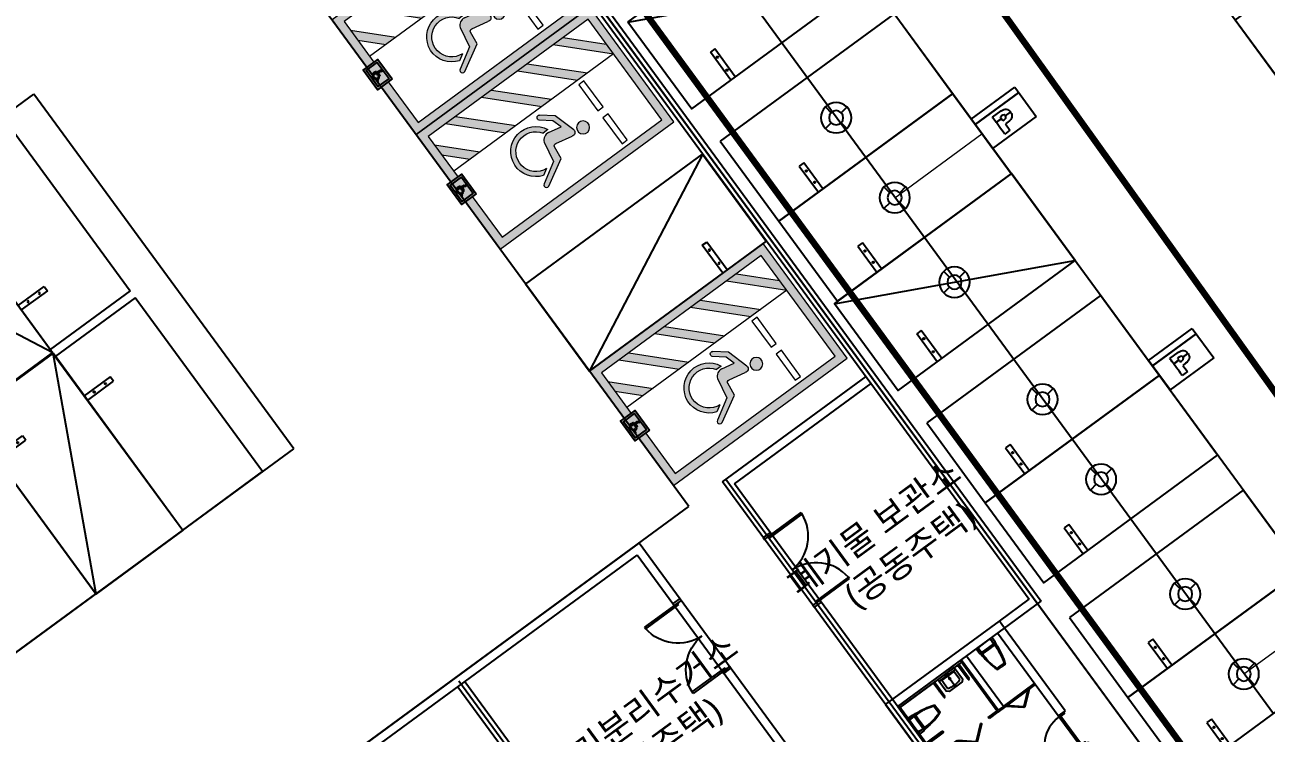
# Model space of a CAD drawing. Header units: millimetres. Extents: x 75184266 to 76346726, y -35077925 to -33679385.
# Drawn here: x 75476135 to 75504945, y -34597154 to -34580721 of the extents above; entities that cross this region are included whole.
import ezdxf
from ezdxf.enums import TextEntityAlignment as Align

# ---------------------------------------------------------------- set-up
doc = ezdxf.new("R2010")
doc.units = ezdxf.units.MM
doc.header["$LTSCALE"] = 50
doc.header["$MEASUREMENT"] = 0
doc.linetypes.add('XR-지하3층$0$HIDDEN2', pattern=[0.1875, 0.125, -0.0625])
doc.layers.get('0').update_dxf_attribs({"linetype": 'CONTINUOUS'})
doc.layers.get('Defpoints').update_dxf_attribs({"color": 51, "linetype": 'CONTINUOUS'})
for name, color, linetype in [('0-유도관제', 6, 'CONTINUOUS'), ('XR-지하3층$0$1712-PL$0$DOOR', 4, 'CONTINUOUS'), ('XR-지하3층$0$1HIDDEN2', 1, 'XR-지하3층$0$HIDDEN2'), ('XR-지하3층$0$5', 5, 'CONTINUOUS'), ('XR-지하3층$0$a-door', 6, 'CONTINUOUS'), ('XR-지하3층$0$hat', 8, 'CONTINUOUS'), ('XR-지하3층$0$W1', 3, 'CONTINUOUS'), ('XR-지하3층$0$XR-1F-PLAN$0$A-EQP1', 1, 'CONTINUOUS'), ('XR-지하3층$0$XR-1F-PLAN$0$A-FIN6', 6, 'CONTINUOUS'), ('XR-지하3층$0$XR-1F-PLAN$0$A-WAL3', 3, 'CONTINUOUS'), ('XR-지하3층$0$일반주차', 8, 'CONTINUOUS'), ('XR-지하3층$0$장애인', 11, 'CONTINUOUS'), ('XR-지하3층$0$확장형주차', 8, 'CONTINUOUS')]:
    doc.layers.add(name, color=color, linetype=linetype)
doc.layers.add('건축', color=8, linetype='CONTINUOUS', plot=False)
for name, color, linetype, lineweight in [('구역제어-S.C.M', 2, 'CONTINUOUS', 100), ('주차유도-LGM', 6, 'CONTINUOUS', 20), ('주차유도-USM', 1, 'CONTINUOUS', 35), ('주차유도-레이스웨이', 1, 'CONTINUOUS', 25)]:
    doc.layers.add(name, color=color, linetype=linetype, lineweight=lineweight)
doc.styles.add('XR-지하3층$0$맑은고딕', font='malgun.ttf')

# ---------------------------------------------------------------- blocks, each defined once
blk = doc.blocks.new('XR-지하3층$0$확장형 주차')
at = {"layer": 'XR-지하3층$0$확장형주차', "color": 7}
for p, q in [((0.0025260448455811, 3834.999964468181), (800.0025492608546, 3835.00025024265)), ((0.0026125609874725, 3964.999964468182), (800.0026358217001, 3965.000250250101)), ((800.0025492608546, 3835.00025024265), (800.0026358217001, 3965.000250250101))]:
    blk.add_line(p, q, dxfattribs=at)
blk.add_lwpolyline([(2499.999999918044, 5099.999999972061), (0, -3.7252903e-08)], dxfattribs=at)
blk.add_lwpolyline([(2500.078474617488, 5090.950575601309), (0.0784746472900224, 5090.950575564056), (0.07847469199350599, -9.049424413591623), (2500.078474691994, -9.049424413591623)], close=True, dxfattribs=at)
for centre in [(237.5025781989098, 3900.000624813139), (612.5025877356528, 3900.000375129283)]:
    blk.add_circle(centre, 17.49999999999998, dxfattribs=at)
blk = doc.blocks.new('XR-지하3층$0$일반형 주차')
at = {"layer": 'XR-지하3층$0$일반주차'}
for p, q in [((750.0025255382062, 3865.002096235752), (0.0025255680084229, 3865.002096235752)), ((750.0025255531073, 3735.002096228302), (750.0025255382062, 3865.002096235752)), ((0.0025255531072617, 3735.002096235752), (750.0025255531073, 3735.002096228302))]:
    blk.add_line(p, q, dxfattribs=at)
blk.add_lwpolyline([(2299.999999940395, 4999.999999992549), (-2.98023224e-08, 4999.999999992549), (-1.49011612e-08, 0), (2299.999999985099, 7.4505806e-09)], close=True, dxfattribs=at)
for centre in [(237.502578869462, 3800.000696554781), (562.5025884062052, 3800.000446856022)]:
    blk.add_circle(centre, 17.49999999999998, dxfattribs=at)
blk = doc.blocks.new('XR-지하3층$0$A$C5E3F3FAC')
at = {"layer": 'XR-지하3층$0$a-door'}
for p, q in [((90.00097839348018, 950.0010386366048), (50.00097839348017, 950.0010386366048)), ((50.00097839348017, 950.0010386366048), (50.00097839348017, 0.0010386366047896)), ((90.00097839348018, 0.0010386366047896), (90.00097839348018, 950.0010386366048)), ((1910.000978341326, 950.0010386366048), (1950.000978341326, 950.0010386366048)), ((1910.000978341326, 0.0010386366047896), (1910.000978341326, 950.0010386366048)), ((1950.000978341326, 950.0010386366048), (1950.000978341326, 0.0010386366047896)), ((50.00097839348017, 0.0010386366047896), (90.00097839348018, 0.0010386366047896)), ((1950.000978341326, 0.0010386366047896), (1910.000978341326, 0.0010386366047896))]:
    blk.add_line(p, q, dxfattribs=at)
at = {"layer": 'XR-지하3층$0$a-door', "color": 6}
for points in [[(0.0009783934801817, 850.0010386366048), (0.0009783934801817, 1050.001038636604), (50.00097839348017, 1050.001038636604), (50.00097839348017, 850.0010386366048)], [(2000.000978341326, 850.0010386366048), (2000.000978341326, 1050.001038636604), (1950.000978341326, 1050.001038636604), (1950.000978341326, 850.0010386366048)]]:
    blk.add_lwpolyline(points, close=True, dxfattribs=at)
at = {"layer": 'XR-지하3층$0$a-door', "color": 7}
for centre, start, end in [((-1.774432813748717, 998.7543273675838), 275.2501636011026, 357.2137911838313), ((2001.776389548555, 998.7543273675838), 182.7862088161687, 264.7498363988973)]:
    blk.add_arc(centre, 1002.961044925299, start, end, dxfattribs=at)
blk = doc.blocks.new('XR-지하3층$0$XR-1F-PLAN$0$좌변기')
at = {"layer": 'XR-지하3층$0$XR-1F-PLAN$0$A-EQP1'}
for points in [[(-667.2524256557226, 63.56331161223351, 0.3360877986061701), (-682.4076904132963, 47.97324294038118), (-682.4089940115807, -255.830662664026, 0.3693323486024567), (-666.2486833184958, -272.7541720662266, 0.0149273449959095), (-534.4083422049878, -281.0380072388798), (-534.4083422049878, 71.12049260549247, 0.0149678927337355)], [(-495.5731726661323, 67.29656207561493, 0.4084310783635554), (-504.4083421975373, 58.31128771230578), (-504.6481005921958, -104.9586539268493), (-504.4083421975373, -268.2285955678672, 0.408431076577041), (-495.5731727257369, -277.2138699311763, 0.0247228948297339), (-268.127798512578, -270.0574911329895, 0.046051375811737), (-89.48502677679062, -228.3584343288094, 0.0305185402999012), (-31.15350143611431, -206.302555732429, 0.2896445831386249), (-28.54379085451365, -202.2619922179729), (-28.45377615839243, -104.9586539249867), (-28.54379085451365, -7.6553156375885, 0.2896445832370718), (-31.15350143611431, -3.614752126857638, 0.0305185402986911), (-89.48502677679062, 18.44112647138536, 0.0460513758119316), (-268.1277985200286, 60.14018327370286, 0.0247228948235403)]]:
    blk.add_lwpolyline(points, format="xyb", close=True, dxfattribs=at)
for points in [[(-544.408342204988, 76.07129013910888), (-544.408342204988, 111.0712901391089, 0.4142135623714136), (-554.4083422124384, 121.0712901391089), (-672.4083422049877, 121.0712901391089, 0.4142135623738032), (-682.408342204988, 111.0712901391089), (-682.4083422124387, -318.9287098608911, 0.4142135623727082), (-672.4083422049877, -328.9287098608911), (-554.4083422124384, -328.9287098608911, 0.4142135623743834), (-544.408342204988, -318.9287098608911), (-544.408342204988, -283.9287098608911)], [(-544.408342204988, 111.0712901391089, -0.030636222189718), (-266.4014731198549, 76.37297095358372, -0.0459767933336179), (-84.44178438186646, 33.97125075012445, -0.0422742710004189), (0, 1.8626451e-09), (0, -103.9287098627537)], [(-534.4083422049878, -281.0380072388798, 0.0298669190200423), (-267.5797388404608, -275.0292547717691, 0.0460726925926961), (-87.9552316814661, -233.1189417224377, 0.0305040665674324), (-29.08280790597201, -210.8536791689694, 0.2913024682449105), (-23.54380937665701, -202.284326447174), (-23.4537740200758, -104.9586539249867), (-23.54380936920643, -7.632981410250068, 0.2913024682979765), (-29.08280789852142, 0.936371311545372, 0.030504066566124), (-87.95523167401552, 23.20163386501372, 0.0460726925928861), (-267.5797388404608, 65.11194691248238, 0.029887604324839), (-534.4083422049878, 71.12049260549247)], [(-544.408342204988, -318.9287098608911, 0.030636222189718), (-266.4014731273055, -284.2303906772286, 0.0459767933336179), (-84.44178438186646, -241.828670475632, 0.0422742710004189), (0, -207.8574197255075), (0, -103.9287098627537)]]:
    blk.add_lwpolyline(points, format="xyb", dxfattribs=at)
blk.add_lwpolyline([(-502.4083422124386, -283.9287090133876), (-502.4083422124386, 76.07129098661244), (-682.4083422124387, 76.07129098661244), (-682.4083422124387, -283.9287090133876)], close=True, dxfattribs=at)
blk = doc.blocks.new('XR-지하3층$0$XR-1F-PLAN$0$A$C56F60109')
at = {"layer": 'Defpoints'}
blk.add_line((380.0001911171712, 375.000055078126), (380.0001911171712, 5.50781260245e-05), dxfattribs=at)
at = {"layer": 'XR-지하3층$0$XR-1F-PLAN$0$A-EQP1'}
for p, q in [((15.0001911171712, 410.0771861604298), (15.0001911171712, 25.00005507812602)), ((45.00019111717119, 410.0771861604298), (45.00019111717119, 25.00005507812602)), ((715.0001911171712, 410.0771861604298), (715.0001911171712, 25.00005507812602)), ((745.0001911171712, 410.0771861604298), (745.0001911171712, 25.00005507812602)), ((0.0001911171711981, 5.000055078126024), (0.0001911171711981, 5.50781260245e-05)), ((10.00019111717119, 25.00005507812602), (50.00019111717119, 25.00005507812602)), ((10.00019111717119, 25.00005507812602), (10.00019111717119, 15.00005507812602)), ((10.00019111717119, 15.00005507812602), (50.00019111717119, 15.00005507812602)), ((50.00019111717119, 25.00005507812602), (50.00019111717119, 15.00005507812602)), ((60.00019111717119, 5.000055078126024), (60.00019111717119, 5.50781260245e-05)), ((617.5001911171712, 50.00005507812602), (142.5001911171712, 50.00005507812602)), ((349.5820472412743, 144.2453754066373), (411.6170017295517, 144.2453754066373)), ((380.0001911171712, 175.3705896406318), (380.0001911171712, 113.3468027316848)), ((700.0001911171713, 5.000055078126024), (700.0001911171713, 5.50781260245e-05)), ((750.0001911171713, 25.00005507812602), (710.0001911171713, 25.00005507812602)), ((710.0001911171713, 25.00005507812602), (710.0001911171713, 15.00005507812602)), ((750.0001911171713, 15.00005507812602), (710.0001911171713, 15.00005507812602)), ((750.0001911171713, 25.00005507812602), (750.0001911171713, 15.00005507812602)), ((760.0001911171713, 5.000055078126024), (760.0001911171713, 5.50781260245e-05))]:
    blk.add_line(p, q, dxfattribs=at)
blk.add_lwpolyline([(567.5001911171712, 375.000055078126), (617.5001911171712, 325.000055078126), (617.5001911171712, 5.50781260245e-05), (142.5001911171712, 5.50781260245e-05), (142.5001911171712, 325.000055078126), (192.5001911171712, 375.000055078126)], close=True, dxfattribs=at)
for points in [[(387.1461694599129, 65.8331054651062), (550.1700773895718, 65.8331054651062), (550.1700773895718, 288.2174544592272, 0.2728149114450856), (543.504948309157, 299.5237591254408, 0.0701453895469749), (498.9137640972622, 316.5835033167969, 0.0326795814074845), (447.2710080281831, 324.9177539466764, 0.0236712464797713), (375.1700773895718, 328.3331054651062, 0.0236712464797609), (303.0691467509605, 324.9177539466764, 0.0326795814074358), (251.4263906818815, 316.5835033167969, 0.0701453895468886), (206.8352064681239, 299.5237591254408, 0.2728149111879063), (200.1700773895718, 288.2174544592272), (200.1700773895718, 65.8331054651062), (373.2470344775356, 65.8331054651062)], [(371.325548181776, 17.10826054558856), (374.0716017973608, 86.74239572574152, -0.9999999999999994), (386.3216017973608, 86.74239572574152), (389.0676491302438, 17.10844900057418, -0.4140453846815535), (380.1966017973608, 7.620146188593934, -0.4140453846815539), (371.3255544626153, 17.10844900057418)]]:
    blk.add_lwpolyline(points, format="xyb", dxfattribs=at)
for centre, radius in [((30.0001911171712, 249.287298656709), 15.01692450927824), ((353.3322534938343, 34.21319938608212), 15.3125), ((380.0001911171712, 144.2453754066373), 15), ((407.0609500990249, 34.21319938608212), 15.3125), ((730.0001911171713, 249.287298656709), 15.01692450927824)]:
    blk.add_circle(centre, radius, dxfattribs=at)
for centre, radius, start, end in [((30.0001911171712, 410.0771861604298), 15, 0, 180), ((730.0001911171713, 410.0771861604298), 15, 0, 180), ((10.00019111717119, 5.000055078126024), 10, 90, 180), ((50.00019111717119, 5.000055078126024), 10, 0, 90), ((710.0001911171713, 5.000055078126024), 10, 90, 180), ((750.0001911171713, 5.000055078126024), 10, 0, 90)]:
    blk.add_arc(centre, radius, start, end, dxfattribs=at)
blk = doc.blocks.new('XR-지하3층$0$XR-1F-PLAN$0$1LAVA01')
at = {"layer": 'XR-지하3층$0$XR-1F-PLAN$0$A-EQP1'}
for p, q in [((-29.28768482279702, -30), (29.28768482279338, -30)), ((-29.28768482279338, -58), (-26.19421443939427, -58)), ((-21.21633033438047, -62.53024491801625), (-14, -139)), ((-14, -139), (14, -139)), ((14, -139), (21.21633033438047, -62.53024491801625)), ((26.19421443939427, -58), (29.28768482278974, -58))]:
    blk.add_line(p, q, dxfattribs=at)
blk.add_lwpolyline([(-17.66006731622473, -100.2151275944415, 0.0644354466084722), (-72.49462096960995, -111.8818823128822, 0.0917189060394556), (-131.5218613006982, -145.7771285725248, 0.103598519127684), (-172.3513004790911, -198.3685546648485, 0.113912266631552), (-186, -257.5, 0.113912266631552), (-172.3513004790911, -316.6314453351513, 0.1035985191276849), (-131.5218613006982, -369.2228714274752, 0.091718906039456), (-72.49462096960995, -403.1181176871177, 0.0847847438336928), (0, -415.5, 0.0847847438336931), (72.49462096960995, -403.1181176871177, 0.0917189060394566), (131.5218613006982, -369.2228714274752, 0.1035985191276841), (172.3513004790912, -316.6314453351513, 0.113912266631552), (186, -257.5, 0.1139122666315526), (172.3513004790912, -198.3685546648485, 0.103598519127684), (131.5218613006982, -145.7771285725248, 0.091718906039456), (72.49462096960995, -111.8818823128822, 0.064435446608473), (17.66006731622473, -100.2151275944415, 0.0847847438336915)], format="xyb", dxfattribs=at)
for centre, radius in [((0, -230), 230), ((0, -257.5), 15)]:
    blk.add_circle(centre, radius, dxfattribs=at)
for centre, radius, start, end in [((-50, -44), 25, 34.05579774256928, 325.9442022574497), ((-26.19421443939427, -63), 5, 5.390947441976477, 90), ((26.19421443939427, -63), 5, 90, 174.6090525580235), ((50, -44), 25, 214.0557977425856, 145.9442022574306)]:
    blk.add_arc(centre, radius, start, end, dxfattribs=at)
blk = doc.blocks.new('XR-지하3층$0$1712-PL$0$FSD1000')
at = {"layer": 'XR-지하3층$0$1712-PL$0$DOOR', "color": 9}
for p, q in [((24.99999120959547, -101.3030651947483, 1.77157797812e-05), (864.9999912095955, -101.3031183918938, 1.77157797812e-05)), ((39.99998835974839, -146.3030661446973, 1.77157797812e-05), (849.9999883597483, -146.3031174419447, 1.77157797812e-05))]:
    blk.add_line(p, q, dxfattribs=at)
at = {"layer": 'XR-지하3층$0$1712-PL$0$DOOR', "elevation": 1.77157797812e-05}
for points in [[(25.00004440674093, 738.6969348052518), (24.99999120959547, -101.3030651947483), (69.99999120959546, -101.3030680445954), (70.00004440674093, 738.6969319554047)], [(-5.000018289894796, -251.3030632948503), (-5.000008790404534, -101.3030632948503), (24.99999120959547, -101.3030651947483), (24.99998835974839, -146.3030651947483), (39.99998835974839, -146.3030661446973), (39.99998171010521, -251.3030661446974)], [(894.9999817101051, -251.3031202917919), (894.9999912095954, -101.3031202917918), (864.9999912095955, -101.3031183918938), (864.9999883597484, -146.3031183918938), (849.9999883597483, -146.3031174419447), (849.9999817101053, -251.3031174419448)]]:
    blk.add_lwpolyline(points, close=True, dxfattribs=at)
at = {"layer": 'XR-지하3층$0$1712-PL$0$DOOR', "color": 9}
blk.add_arc((24.99999120959547, -101.3030651947483, 1.77157797812e-05), 840, 359.9999963714621, 86.92910956115757, dxfattribs=at)
blk = doc.blocks.new('XR-지하3층$0$A$C0D98130B')
at = {"layer": 'XR-지하3층$0$W1', "ltscale": 0.5}
for p, q in [((-2369.732555657625, 1629.633286729455, -0.0170782284844293), (270.752870682627, 3566.789622366429, -0.0170435031590195)), ((329.9147730059922, 3486.167854517699, -0.0170487414634314), (270.761904746294, 3566.796250119806, -0.0170487414634314)), ((389.0573863685131, 3405.531935527921, -0.0170834667888471), (329.9051285162568, 3486.160778969527, -0.0170834667888471)), ((-2090.170353114605, 1586.680115684867, -0.017035993795325), (389.0573863685131, 3405.531935527921, -0.0170435031590248)), ((1635.626942556351, 1368.256168201566, -0.0170834667888471), (227.799699563533, 3287.227419793606, -0.0170834667888471)), ((1796.884629387409, 1486.560683920979, -0.0170834667888471), (389.0573863722384, 3405.531935527921, -0.0170834667888471)), ((-2369.732555657625, 1629.633286729455, -0.0170782284844275), (-133.7737024240196, -1418.141772568226, -0.0170782284844275)), ((-2090.170353125781, 1586.680115669966, -0.0170782284844338), (-90.82053144276144, -1138.579569980502, -0.0170782284844338)), ((1796.09964395687, 1486.108319580555, -0.017080462921319), (1634.960402619094, 1367.642523244023, -0.0170852057676651)), ((2227.149521265179, 561.9677341282367, -0.0170834667888471), (2167.997263424099, 642.59657754004, -0.0170834667888471)), ((2329.195727486164, 760.9817335605621, -0.017080462921319), (2168.056486137212, 642.5159372240305, -0.0170852057676651)), ((2506.711723819375, 519.0145630389452, -0.0170834667888471), (2329.254950214178, 760.9010932743548, -0.0170834667888471)), ((-133.7737024724483, -1418.141772553324, -0.0170083426808001), (2506.711723819375, 519.0145630389452, -0.0170834667888471)), ((-90.82053143531084, -1138.579569995403, -0.0170122877167001), (2227.149521265179, 561.9677341282367, -0.0170804629213189)), ((928.8422657251357, 353.632789850235, -0.0170791643400112), (848.2134223319591, 294.4805320203304, -0.0170791643400112)), ((1203.126969568431, -189.2925284206867, -0.0170791643400112), (848.2134223319591, 294.4805320203304, -0.0170791643400112)), ((1283.755812946707, -130.1402705460787, -0.0170791643400112), (928.8422657251357, 353.632789850235, -0.0170791643400112))]:
    blk.add_line(p, q, dxfattribs=at)
at = {"layer": 'XR-지하3층$0$W1', "ltscale": 100}
blk.add_line((-293.7027673833072, -862.0998467057942, -0.0170444390145917), (-90.85084886476399, -1138.601812317967, -0.0170444390145917), dxfattribs=at)
at = {"layer": 'XR-지하3층$0$XR-1F-PLAN$0$A-EQP1'}
for p, q in [((363.9921270944178, 1588.771913304925, -0.0170782284844389), (1085.510944470763, 2118.104411736131, -0.0170782284844389)), ((1103.256621841341, 2093.915758728981, -0.0170782284844389), (381.7378044873477, 1564.583260267973, -0.0170782284844389)), ((970.0201694406568, 1996.168641746044, -0.0170782284844389), (952.2744920700787, 2020.357294782996, -0.0170782284844389)), ((13.25532685220241, 1331.458614334464, -0.017035993795325), (243.0488619804382, 1500.043525964021, -0.017035993795325)), ((260.7945393510163, 1475.854872912168, -0.017035993795325), (31.00100420787931, 1307.269961297512, -0.017035993795325)), ((413.9189781956374, 1588.192542091012, -0.0170782284844389), (396.1733008362353, 1612.381195142865, -0.0170782284844389)), ((31.00100421905518, 1307.269961342215, -0.017035993795325), (13.25532687082886, 1331.458614364266, -0.017035993795325)), ((-1208.270455569029, 435.3027849197387, -0.017035993795325), (-712.404263895005, 799.0882937163115, -0.017035993795325)), ((-694.6585865318774, 774.8996406942606, -0.017035993795325), (-1190.524778194725, 411.1141318678855, -0.017035993795325)), ((-694.6585865318774, 774.8996406942606, -0.017035993795325), (-712.404263895005, 799.0882937163115, -0.017035993795325))]:
    blk.add_line(p, q, dxfattribs=at)
for points, elevation in [([(940.878025472164, 2003.291523560882), (839.9705346599222, 1590.444483757019), (869.1126786656678, 1583.321602031588), (970.0201694555581, 1996.168641880154)], -0.0170782284844389), ([(415.8731671273708, 1618.128826886415), (839.9705346599222, 1590.444483757019), (838.0163457617163, 1560.508198991418), (413.9189782142639, 1588.192542105913)], -0.0170782284844389), ([(-167.6995392590761, 1189.998622074723), (-268.6070300899446, 777.1515822857617), (-239.464886110276, 770.0287005454303), (-138.557395260781, 1182.875740379095)], -0.0170359937953199), ([(-692.7043976262212, 804.8359254449605), (-268.6070300899446, 777.1515822857617), (-270.5612190067768, 747.2152974754572), (-694.6585865318774, 774.8996406942606)], -0.0170359937953199)]:
    blk.add_lwpolyline(points, close=True, dxfattribs=dict(at, elevation=elevation))
at = {"layer": 'XR-지하3층$0$XR-1F-PLAN$0$A-EQP1', "elevation": -0.0170359937953199}
blk.add_lwpolyline([(-1431.558696240186, 739.6606671661137), (-1064.697867318987, 1008.803112477064, -0.9999999999767172), (-1041.036965813487, 976.551573947072), (-1407.897794723511, 707.4091286361219)], format="xyb", dxfattribs=at)
at = {"layer": 'XR-지하3층$0$XR-1F-PLAN$0$A-EQP1', "linetype": 'Continuous', "elevation": -0.0170401796799297}
blk.add_lwpolyline([(-90.85084870085122, -1138.601812645793), (1203.126970354468, -189.2925278246402), (877.789551690221, 254.166109457612), (-416.1882667392492, -695.1431744545697)], close=True, dxfattribs=at)
at = {"layer": 'XR-지하3층$0$XR-1F-PLAN$0$A-FIN6'}
for p, q in [((-2060.594224181026, 1546.365693941712, -0.0170751011384028), (-609.2749068997799, 2611.106435358525, -0.0170782284844389)), ((-585.0862535834312, 2628.852112367749, -0.0170328664492889), (-2036.405571129173, 1564.111371353268, -0.017035993795325)), ((236.6058863401413, 1458.10919611156, -0.0170782284844389), (-638.8510358482599, 2651.420857071876, -0.0170782284844389)), ((-84.3775564543903, -1096.645240113139, -0.017035993795325), (-2065.981700077653, 1604.42579305172, -0.017035993795325)), ((381.7378044910728, 1564.583260282874, -0.0170782284844389), (236.6058863401413, 1458.10919611156, -0.0170782284844389)), ((-84.3775564543903, -1096.645240113139, -0.0170129991436319), (2209.403843909502, 586.1563871353864, -0.0170804629213189))]:
    blk.add_line(p, q, dxfattribs=at)
at = {"layer": 'XR-지하3층$0$XR-1F-PLAN$0$A-WAL3', "ltscale": 5}
for p, q in [((243.0488619841635, 1500.043526515364, -0.0170782284844389), (-614.6623827740549, 2669.166534438729, -0.0170782284844389)), ((363.9921271130443, 1588.771913319826, -0.0170782284844389), (-493.7191176824271, 2757.89492122829, -0.0170782284844389)), ((363.9921271130443, 1588.771913319826, -0.0170782284844389), (243.0488619841635, 1500.043526515364, -0.0170782284844389))]:
    blk.add_line(p, q, dxfattribs=at)
at = {"rotation": 126.293795718509}
blk.add_blockref('XR-지하3층$0$1712-PL$0$FSD1000', (2083.463512029499, 586.6870125234128, -0.0171029215474463), dxfattribs=at)
at = {"layer": 'XR-지하3층$0$XR-1F-PLAN$0$A-EQP1', "rotation": 306.2657939504788}
blk.add_blockref('XR-지하3층$0$XR-1F-PLAN$0$좌변기', (401.0375440046191, 2567.964912578464, -0.0170420629586116), dxfattribs=at)
at = {"layer": 'XR-지하3층$0$XR-1F-PLAN$0$A-EQP1', "extrusion": (0, 0, -1), "xscale": -1, "zscale": -1, "rotation": 143.734870406842}
blk.add_blockref('XR-지하3층$0$XR-1F-PLAN$0$A$C56F60109', (661.6799970641733, 2572.65399697423, 0.017035993795325), dxfattribs=at)
at = {"layer": 'XR-지하3층$0$XR-1F-PLAN$0$A-EQP1', "xscale": -0.9999999999999996, "rotation": 216.2644652505396}
blk.add_blockref('XR-지하3층$0$XR-1F-PLAN$0$좌변기', (-1106.76728906855, 1450.600525051355, -0.017035993795325), dxfattribs=at)
at = {"layer": 'XR-지하3층$0$XR-1F-PLAN$0$A-EQP1', "linetype": 'Continuous', "extrusion": (-4.95176e-11, -5.53307e-11, -1), "zscale": -0.9999999999999998, "rotation": 143.7348703911819}
for p in [(-839.9053422100847, -393.7098592668765, 0.0110576895417114), (-253.300967097283, -824.064206451177, 0.0110577424007402)]:
    blk.add_blockref('XR-지하3층$0$XR-1F-PLAN$0$1LAVA01', p, dxfattribs=at)
blk = doc.blocks.new('XR-지하3층$0$장애인 주차')
at = {"layer": 'XR-지하3층$0$5', "ltscale": 4}
h = blk.add_hatch(color=7, dxfattribs=at)
h.dxf.hatch_style = 1
h.paths.add_polyline_path([(3841.997264835671, -695.0780087946878), (4402.000121470854, -695.0780087946878), (4402.000121470854, -1115.080151271075), (3841.997264835671, -1115.080151271075)])
h.paths.add_polyline_path([(3891.997519892382, -1065.079896214363), (4351.99986641414, -1065.079896214363), (4351.99986641414, -745.0782638514011), (3891.997519892382, -745.0782638514011)], flags=16)
h.paths.add_polyline_path([(3982.199268697524, -989.8749685254544), (3988.055078290212, -973.1311586538368), (4011.176556505419, -981.2174290407376), (4046.302626567036, -898.3408815806098), (4135.870332298697, -898.3408815806098), (4137.145780135219, -880.6026270158372), (4072.273199870749, -880.602627015849), (4072.273199870749, -862.8643724511003), (4138.421227971735, -862.8643724511003), (4142.235960863689, -809.8110830911862, -3.722470104551928), (4160.964472694517, -796.67601004478), (4152.378934681071, -916.0791361453585), (4058.050227145791, -916.0791361453702), (4021.01875284036, -1003.451299681202)], flags=0)
h = blk.add_hatch(color=256, dxfattribs=at)
h.dxf.hatch_style = 1
h.paths.add_polyline_path([(4351.99986641414, -1065.079896214362), (4351.999866414141, -745.0782638514011), (3891.997519892383, -745.0782638514011), (3891.997519892382, -1065.079896214363)])
at = {"layer": 'XR-지하3층$0$hat'}
h = blk.add_hatch(color=7, dxfattribs=at)
edge = h.paths.add_edge_path()
edge.add_line((4160.964472694536, -796.67601004485), (4152.378934681087, -916.0791361454055))
edge.add_line((4152.37893468108, -916.0791361454167), (4058.050227145789, -916.0791361454283))
edge.add_line((4058.050227145791, -916.0791361454167), (4021.018752840348, -1003.451299681236))
edge.add_line((4021.018752840351, -1003.451299681236), (3982.199268697519, -989.874968525477))
edge.add_line((3982.199268697524, -989.874968525477), (3988.055078290214, -973.1311586538714))
edge.add_line((3988.055078290212, -973.1311586538714), (4011.176556505425, -981.2174290407828))
edge.add_line((4011.176556505419, -981.2174290407955), (4046.302626567057, -898.3408815806679))
edge.add_line((4046.302626567061, -898.340881580656), (4135.870332298704, -898.3408815806441))
edge.add_line((4135.870332298706, -898.340881580656), (4137.145780135244, -880.6026270158836))
edge.add_line((4137.145780135244, -880.6026270158836), (4072.273199870745, -880.6026270158953))
edge.add_line((4072.273199870749, -880.6026270158836), (4072.273199870746, -862.8643724511348))
edge.add_line((4072.273199870749, -862.8643724511348), (4138.421227971742, -862.8643724511229))
edge.add_line((4138.421227971745, -862.8643724511348), (4142.235960863693, -809.8110830912447))
edge.add_arc((4140.258635246823, -787.0722665791609), 22.82462689652929, -24.88272667549188, 274.96983382009233, ccw=False)
edge = h.paths.add_edge_path()
edge.add_line((4047.665030254847, -981.4920170499337), (4057.804424407357, -957.5691022683568))
edge.add_arc((4127.470813777448, -941.6413942127928), 71.46396078982474, 192.8780981385994, 416.1688054886157)
edge.add_line((4167.258228158817, -882.277606019873), (4168.678321340426, -862.5277004258722))
edge.add_arc((4127.470813777439, -941.641394212781), 89.20221535457303, 206.535022543775, 422.4865967028556, ccw=False)
at = {"layer": 'XR-지하3층$0$장애인', "lineweight": 5, "true_color": 0xffffff}
blk.add_hatch(color=7, dxfattribs=at).paths.add_polyline_path([(2471.998693153262, 3994.919848728925), (2471.998693153262, -1005.080151271075), (3841.997264835671, -1005.080151271075), (3841.997264835671, -805.0801512710747), (2671.998693153263, -805.0801512710751), (2671.998693153262, 3794.919848728925), (5571.998693153263, 3794.919848728926), (5571.998693153262, -805.080151271075), (4402.000121470854, -805.080151271075), (4402.000121470854, -1005.080151271075), (5771.998693153262, -1005.080151271075), (5771.998693153262, 3994.919848728925)])
h = blk.add_hatch(color=7, dxfattribs=at)
h.paths.add_polyline_path([(5571.998693153262, 2794.914747595385), (5571.998693153262, 3077.758902888156), (4854.837747312696, 3794.919848728925), (4571.993592018897, 3794.919848728925)])
h.paths.add_polyline_path([(4571.993592018706, 3044.916022878447), (4571.993592018645, 2762.071867584627), (5571.998693153263, 1762.066766450834), (5571.998693153263, 2044.910921743602)])
h.paths.add_polyline_path([(4571.993592018483, 2012.068041734125), (4571.993592018423, 1729.223886441228), (5571.998693153262, 729.2187853062899), (5571.99869315326, 1012.062940599053)])
h.paths.add_polyline_path([(5571.99869315326, -303.629195838255), (5571.99869315326, -20.78504054549086), (4571.993592018262, 979.220060589802), (4571.993592018202, 696.3759052969056)])
h.paths.add_polyline_path([(4571.99359201804, -53.62792055452175), (4571.99359201798, -336.4720758474171), (5040.601667441591, -805.080151271075), (5323.445822734374, -805.0801512710751)])
h = blk.add_hatch(color=7, dxfattribs=at)
h.paths.add_polyline_path([(3763.150870514194, 2216.264290113818, -1), (3462.570463011247, 2216.264290113882, -1)])
h.paths.add_polyline_path([(3992.194974712547, 1503.153291136039, -0.3430925305423056), (3870.429412635672, 1283.463612269276), (3381.11380824785, 1193.932868147644), (3089.64061403725, 708.0093506300605, -0.9316528967307836), (2986.990762166922, 769.5822570894251), (3329.523243890798, 1378.635825979506), (3638.530074299372, 1415.295302762543, 0.4460483878234904), (3688.559342324034, 1485.064711287606), (3600.488111895317, 1888.254374792776, -0.5961441325676429), (3698.969839655798, 2008.645807942122), (4213.677944949887, 1850.800996607583), (4443.199970943389, 1569.414632520067, -0.8833640971827884), (4354.906219544061, 1492.991562665783), (4150.936932001604, 1740.869922228085), (3925.143719778168, 1810.1136093145)])
h.paths.add_polyline_path([(4052.621828863025, 1393.018152349396), (4055.397873318553, 1527.544381644268, -1.526545251934503), (3257.253911445657, 820.1519422765429), (3348.0148907452, 968.8766923101947, 1.638056132797179)])
at = {"layer": 'XR-지하3층$0$1HIDDEN2', "color": 11}
for points in [[(4160.96447269452, -796.6760100447573), (4152.378934681071, -916.0791361453585), (4058.050227145791, -916.0791361453702), (4021.01875284036, -1003.451299681202), (3982.199268697524, -989.8749685254544), (3988.055078290212, -973.1311586538368), (4011.176556505419, -981.2174290407376), (4046.302626567036, -898.3408815806098), (4135.870332298697, -898.3408815806098), (4137.145780135219, -880.6026270158372), (4072.273199870749, -880.602627015849), (4072.273199870749, -862.8643724511003), (4138.421227971735, -862.8643724511003), (4142.235960863685, -809.8110830912219)], [(4167.258228158817, -882.2776060198148), (4168.678321340427, -862.5277004258032)]]:
    blk.add_lwpolyline(points, dxfattribs=at)
for centre, radius, start, end in [((4127.470813777439, -941.6413942127574), 89.20221535457668, 206.5350225406521, 62.48659670311565), ((4140.258635247797, -787.0722665790381), 22.8246268965323, 335.1172733215335, 274.9698338172116), ((4127.470813777439, -941.6413942127574), 71.46396078982, 192.8780981454637, 56.1688054908522)]:
    blk.add_arc(centre, radius, start, end, dxfattribs=at)
at = {"layer": 'XR-지하3층$0$5', "lineweight": 5}
for p, q in [((4571.993592018865, 3794.919848728925), (4571.99359201788, -805.1036164912276)), ((5571.998693153045, 2794.914747595602), (4571.99359201868, 3794.919848729143)), ((5571.998693153109, 3077.758902888307), (4854.837747312696, 3794.919848728925)), ((5571.998693152887, 2044.910921743978), (4571.993592018702, 3044.91602287845)), ((5571.998693152824, 1762.066766451273), (4571.993592018458, 2762.071867584813)), ((5571.998693152665, 1012.062940599649), (4571.993592018487, 2012.068041734122)), ((5571.998693152607, 729.2187853069445), (4571.993592018236, 1729.223886441416)), ((5571.998693152449, -20.78504054467885), (4571.993592018271, 979.2200605897937)), ((5571.998693152392, -303.6291958373836), (4571.99359201802, 696.3759052970881)), ((5323.445822734374, -805.080151271075), (4571.993592017399, -53.62792055387945)), ((5040.601667441591, -805.0801512710751), (4571.993592017149, -336.4720758465851))]:
    blk.add_line(p, q, dxfattribs=at)
at = {"layer": 'XR-지하3층$0$5', "ltscale": 4}
for p, q in [((4165.298914032375, -1004.579583198746), (4165.298914032418, -804.5785629718947)), ((4165.298914032418, -804.5785629718947), (4165.298914032399, -904.5790730853205))]:
    blk.add_line(p, q, dxfattribs=at)
at = {"layer": 'XR-지하3층$0$5', "lineweight": 5}
for points in [[(3841.997264835671, -1005.080151271075), (2471.998693153262, -1005.080151271075), (2471.998693153262, 3994.919848728925), (5771.998693153262, 3994.919848728925), (5771.998693153262, -1005.080151271075), (4402.000121470854, -1005.080151271075)], [(3841.997264835671, -805.080151271075), (2671.998693153262, -805.080151271075), (2671.998693153262, 3794.919848728925), (5571.998693153262, 3794.919848728925), (5571.998693153262, -805.080151271075), (4402.000121470854, -805.080151271075)]]:
    blk.add_lwpolyline(points, dxfattribs=at)
at = {"layer": 'XR-지하3층$0$5', "ltscale": 4}
for points in [[(3841.997264835671, -695.0780087946878), (3841.997264835671, -1115.080151271075), (4402.000121470854, -1115.080151271075), (4402.000121470854, -695.0780087946878)], [(3891.997519892382, -745.0782638514011), (3891.997519892382, -1065.079896214363), (4351.99986641414, -1065.079896214363), (4351.99986641414, -745.0782638514011)]]:
    blk.add_lwpolyline(points, close=True, dxfattribs=at)
at = {"layer": 'XR-지하3층$0$장애인', "color": 8, "lineweight": 5}
for p, q in [((3688.559342332695, 1485.064711247559), (3600.488111895317, 1888.254374792776, 0.0001127901416624)), ((3698.969839655798, 2008.645807942122, 0.0001127901416624), (4213.677944949887, 1850.800996607583, 0.0001127901416624)), ((3925.143719778168, 1810.1136093145, 0.0001127901416628), (4150.936931998761, 1740.869922228213, 0.0001127901416628)), ((4150.936931998761, 1740.869922228213, 0.0001127901416624), (4354.906219542198, 1492.991562667646, 0.0001127901416624)), ((4213.677944949887, 1850.800996607583, 0.0001127901416624), (4443.199970943389, 1569.414632520067, 0.0001127901416624)), ((4055.397873318553, 1527.544381644268), (4052.621828863025, 1393.018152349396)), ((3348.0148907452, 968.8766923101947), (3257.253911445657, 820.1519422765429))]:
    blk.add_line(p, q, dxfattribs=at)
at = {"layer": 'XR-지하3층$0$장애인', "color": 7, "lineweight": 5}
for points in [[(3523.087905746778, 2719.914365010331), (2773.084079896087, 2719.914365010489), (2773.084079896117, 2869.915130179697), (3523.087905746808, 2869.915130179538)], [(4473.091731597468, 2719.914365010173), (3723.087905746778, 2719.914365010331), (3723.087905746807, 2869.915130179538), (4473.091731597498, 2869.91513017938)]]:
    blk.add_lwpolyline(points, close=True, dxfattribs=at)
at = {"layer": 'XR-지하3층$0$장애인', "color": 8, "lineweight": 5, "extrusion": (0.9769639672697208, 0.2134043267054538, 0), "elevation": 4221.010056634456}
blk.add_lwpolyline([(616.5749219792176, -1.361e-12), (930.7731202234108, 7.74314296328e-05)], dxfattribs=at)
at = {"layer": 'XR-지하3층$0$장애인', "color": 8, "lineweight": 5}
for points in [[(3992.194974726538, 1503.153291048849, -0.3430925306230898), (3870.429412635905, 1283.463612269276), (3381.11380824785, 1193.932868147644), (3094.00334222139, 715.2825828427982)], [(3094.003420647085, 715.2827374036459, -1.00000207931052), (2986.990762167387, 769.5822570894251), (3329.523243890658, 1378.635825979506), (3639.504234780377, 1415.410873711946)]]:
    blk.add_lwpolyline(points, format="xyb", dxfattribs=at)
blk.add_circle((3612.86066676265, 2216.264290113847), 150.2902037515436, dxfattribs=at)
for centre, radius, start, end in [((3682.273866816963, 1921.827955426305, 0.0001127901416624), 88.40868183990986, 79.114325303064, 202.3184667627445), ((3810.443948158834, 999.9582689007906), 581.6782029713268, 198.0059943864644, 65.09494261077565), ((3632.220671032975, 1472.641407940697), 57.69215153581592, 276.2786130993196, 12.43534843258914), ((4394.302026809838, 1536.692142405893, 0.0001127901416624), 58.83681075443838, 227.9655321143891, 33.79042661822502), ((3809.277803001397, 999.938049550793), 462.3075622753882, 183.8524707476317, 58.23960059225904)]:
    blk.add_arc(centre, radius, start, end, dxfattribs=at)
blk = doc.blocks.new('센서')
at = {"layer": '0-유도관제', "color": 0}
for p, q in [((405935.3982498521, 34224.46239639449), (406072.0329226733, 34087.99772493518)), ((406310.9948484533, 34088.1464764195), (406447.4595194956, 34224.78114950398)), ((405935.7170031206, 33712.40112547556), (406072.1816741596, 33849.03579856004)), ((406311.1435999428, 33849.18455004436), (406447.7782727624, 33712.71987858505))]:
    blk.add_line(p, q, dxfattribs=at)
for major_axis, ratio, start_param, end_param in [((-6.110276085397167e-12, 362.0820671227044), 0.9999999975051042, 2.801804347482335, 9.084989654661921), ((-0.3386371830511741, 168.9712919898011), 0.999999997519907, 2.862310370331367, 9.145495677510954)]:
    blk.add_ellipse((406191.5882613072, 33968.59113748977), major_axis=major_axis, ratio=ratio, start_param=start_param, end_param=end_param, dxfattribs=at)
blk = doc.blocks.new('만공차등')
at = {"layer": '0-유도관제', "color": 0}
for p, q in [((305754.6925491464, 78525.26289685772), (306596.9213140719, 78525.26289685772)), ((305754.6925488412, 77268.68577393962), (305754.6925491464, 78525.26289685772)), ((306442.4718264272, 77268.68577399442), (306442.4718267323, 78525.26289690888)), ((306442.4718267323, 78525.26289685772), (306442.4718264272, 77268.68577404559)), ((306596.9213140719, 78525.26289690888), (306596.921313765, 77268.68577409674)), ((306184.5810311973, 78101.27162425118), (306184.5810311973, 77951.8255880229)), ((306190.9369771428, 78101.27162425118), (306190.9369771428, 77951.8255880229)), ((306184.5810311973, 77837.58285066979), (306184.5810311973, 77692.77812396227)), ((306190.9369771428, 77837.62571566956), (306190.9369771428, 77692.67704466436)), ((306596.921313765, 77268.68577409674), (305754.6925488394, 77268.68577409674))]:
    blk.add_line(p, q, dxfattribs=at)
for points in [[(305857.8262654963, 77951.8255880229), (305857.8262654963, 77951.8255880229), (305857.8262654963, 78101.27162425118), (305857.8262654963, 78101.27162425118)], [(305857.8262654963, 78101.27162425118), (305857.8262654963, 78101.27162425118), (306043.7902255465, 78101.27162425118), (306184.5810311973, 78101.27162425118)], [(306190.9369771428, 78101.27162425118), (306273.7235575634, 78101.27162425118), (306339.3381096954, 78101.27162425118), (306339.3381096954, 78101.27162425118)], [(306339.3381096954, 78101.27162425118), (306339.3381096954, 78101.27162425118), (306339.3381096954, 77853.94664561523), (306339.3381096954, 77853.94664561523)], [(306036.5046033164, 77951.8255880229), (306036.5046033164, 77951.8255880229), (305857.8262654963, 77951.8255880229), (305857.8262654963, 77951.8255880229)], [(306036.5046033164, 77870.36928695955), (306036.5046033164, 77870.36928695955), (306036.5046033164, 77951.8255880229), (306036.5046033164, 77951.8255880229)], [(306077.5612066772, 77736.52476000546), (306050.19013777, 77765.75706159719), (306036.5046033164, 77810.37190391523), (306036.5046033164, 77870.36928695955)], [(306134.0550928985, 77951.8255880229), (306134.0550928985, 77951.8255880229), (306134.0550928985, 77915.36732424462), (306134.0550928985, 77915.36732424462)], [(306184.5810311973, 77951.8255880229), (306158.8293997225, 77951.8255880229), (306134.0550928985, 77951.8255880229), (306134.0550928985, 77951.8255880229)], [(306134.0550928985, 77915.36732424462), (306134.0550928985, 77886.6824440281), (306139.0366274408, 77866.53733731108), (306148.9996965217, 77854.9320040972)], [(306148.9996965217, 77854.9320040972), (306158.3834987911, 77844.00142123301), (306170.2439436842, 77838.21837008934), (306184.5810311973, 77837.58285066979)], [(306241.4591672858, 77951.8255880229), (306241.4591672858, 77951.8255880229), (306216.6872643485, 77951.8255880229), (306190.9369771428, 77951.8255880229)], [(306190.9369771428, 77837.62571566956), (306204.4598237976, 77838.38434357518), (306216.0453086148, 77843.38671645032), (306225.693431598, 77852.63283430593)], [(306225.693431598, 77852.63283430593), (306236.2039220578, 77862.70538766627), (306241.4591672858, 77881.64616734612), (306241.4591672858, 77909.45517335643)], [(306241.4591672858, 77909.45517335643), (306241.4591672858, 77909.45517335643), (306241.4591672858, 77951.8255880229), (306241.4591672858, 77951.8255880229)], [(306339.3381096954, 77853.94664561523), (306339.3381096954, 77800.080382007), (306326.5284494479, 77759.73542644053), (306300.9091289513, 77732.91177891585)], [(306184.5810311973, 77692.77812396227), (306139.2866154901, 77694.11886890973), (306103.6133406488, 77708.70108092291), (306077.5612066772, 77736.52476000546)]]:
    blk.add_open_spline(points, degree=3, dxfattribs=at)
blk.add_open_spline([(306300.9091289513, 77732.91177891585), (306275.2898084546, 77706.08813138385), (306238.8315446727, 77692.67630761785), (306191.5343376019, 77692.67630761785), (306191.3350389376, 77692.67630761785), (306191.1359187865, 77692.67655330368), (306190.9369771428, 77692.67704466436)], degree=3, knots=[0.4989771303049109, 0.4989771303049109, 0.4989771303049109, 0.4989771303049109, 0.9979542606098218, 0.9979542606098218, 0.9979542606098218, 1, 1, 1, 1], dxfattribs=at)

msp = doc.modelspace()

# ---------------------------------------------------------------- linework, layer by layer
at = {"layer": '건축', "ltscale": 1000}
for p, q in [((75511085.4872822, -34589965.61858483), (75476142.41728355, -34542303.93530172)), ((75509552.8161379, -34598530.17827857), (75480521.79680465, -34558932.4197273)), ((75429974.79122615, -34616326.236646), (75476347.17558053, -34582328.41363762)), ((75482378.09381823, -34590554.47147842), (75476347.17558053, -34582328.41363762)), ((75468785.61915922, -34600519.76772394), (75482378.09381823, -34590554.47147842))]:
    msp.add_line(p, q, dxfattribs=at)
at = {"layer": '건축', "ltscale": 100}
for p, q in [((75479182.28405404, -34566238.28758235), (75503182.02496651, -34598973.47800056)), ((75498311.36400755, -34599319.57607846, -3.836476025753655e-08), (75492408.03627315, -34591267.48597968, -3.836476025753655e-08))]:
    msp.add_line(p, q, dxfattribs=at)
at = {"layer": '건축', "ltscale": 0.5}
for p, q in [((75479262.93167901, -34566179.16093364), (75499725.84366496, -34594090.18392407)), ((75479219.88972655, -34566458.70948099), (75499446.29511765, -34594047.14197154)), ((75492327.3886482, -34591326.61262838), (75495660.28978887, -34588883.10266738)), ((75492606.59614399, -34591369.9046222), (75495778.54308632, -34589044.39791732)), ((75498230.71616101, -34599378.70242495, -3.836476025753655e-08), (75492327.3886482, -34591326.61262839, -3.836476025753655e-08)), ((75498391.6911782, -34599260.66428528, -3.836476025753655e-08), (75492606.59614399, -34591369.9046222, -3.836476025753655e-08)), ((75465987.6252956, -34610637.55867974), (75490391.49838787, -34592745.90679128)), ((75498606.91414237, -34603951.66578536, 0.001493149287661318), (75490391.49838787, -34592745.90679128, 0.001493149287661318)), ((75466267.17384294, -34610680.60063225), (75490348.45583092, -34593025.45578177)), ((75498327.40485531, -34603908.67611597, 0.001493149287661318), (75490348.45583093, -34593025.45578176, 0.001493149287661318)), ((75498753.54725075, -34594555.028717, 0.02155342608619387), (75499446.29511765, -34594047.14197154, 0.004070596879870509)), ((75498871.80054817, -34594716.32396692, 0.02155342608619387), (75499725.84366496, -34594090.18392408)), ((75486208.65818532, -34595936.54412723), (75490344.4158341, -34601577.63894788, 2.662042765444461e-06)), ((75486348.43245901, -34595958.06510348, 3.80577588935996e-08), (75490365.93681036, -34601437.86467423, 2.623985006557893e-06)), ((75486187.13720907, -34596076.3184009, 3.805775889711554e-08), (75490204.64156044, -34601556.11797165, 2.623985006561409e-06))]:
    msp.add_line(p, q, dxfattribs=at)
at = {"layer": '건축'}
for p, q in [((75491544.15302819, -34591894.32258259), (75478122.31990558, -34573587.19732496)), ((75432539.15225223, -34635153.72524929), (75491544.15302186, -34591894.32257392))]:
    msp.add_line(p, q, dxfattribs=at)
msp.add_lwpolyline([(75405276.86339743, -34489566.30883703), (75448341.66736746, -34548305.88287833), (75437440.51626344, -34556298.04051659), (75442666.16139953, -34563425.72115338), (75410966.6994199, -34586666.11978392), (75425132.86949734, -34605988.50649967), (75479241.4107025, -34566318.93520696), (75534889.58491535, -34642221.98707536)], dxfattribs=at)
at = {"layer": '구역제어-S.C.M', "ltscale": 0.5}
for p, q in [((75480397.95502406, -34554677.76087733), (75508690.38202491, -34594196.32167494)), ((75505479.38202491, -34600824.32167494), (75479737.99862958, -34565713.56375085))]:
    msp.add_line(p, q, dxfattribs=at)
at = {"layer": '주차유도-LGM', "color": 6, "lineweight": 20, "ltscale": 500}
for p, q in [((75496324.51320623, -34584731.44955429), (75498347.96454448, -34583247.96008565)), ((75500441.59280348, -34590330.85472719), (75502465.04414172, -34588847.36525855)), ((75504424.91073635, -34595780.23727352), (75506448.3620746, -34594296.74780489))]:
    msp.add_line(p, q, dxfattribs=at)
at = {"layer": '주차유도-레이스웨이', "ltscale": 0.5}
msp.add_line((75505112.59804493, -34596702.01710425), (75481461.93776135, -34564442.96760435), dxfattribs=at)

# ---------------------------------------------------------------- block references
at = {"layer": '건축', "xscale": -1}
for name, p, rotation in [('XR-지하3층$0$장애인 주차', (75487489.70106971, -34584664.250448), 306.2469333634046), ('XR-지하3층$0$일반형 주차', (75505587.40439197, -34582466.33802918), 306.2469333594607), ('XR-지하3층$0$장애인 주차', (75489440.88047713, -34587325.6220718), 306.2469333634046), ('XR-지하3층$0$일반형 주차', (75473768.73278524, -34584218.79403748), 216.2469364372141), ('XR-지하3층$0$확장형 주차', (75489238.1299318, -34588748.95091312), 306.2469333594607), ('XR-지하3층$0$확장형 주차', (75471752.54222648, -34585696.96034429), 216.2469364372141), ('XR-지하3층$0$장애인 주차', (75493461.49258928, -34592809.66056938), 306.2469333634046), ('XR-지하3층$0$A$C5E3F3FAC', (75491673.24871024, -34596270.05075383, 0.001493149287654205), 306.2469337552193)]:
    msp.add_blockref(name, p, dxfattribs=dict(at, rotation=rotation))
at = {"layer": '건축'}
for name, p, rotation in [('XR-지하3층$0$확장형 주차', (75495717.34547336, -34579658.8592757), 126.2469333594607), ('XR-지하3층$0$일반형 주차', (75497668.52488068, -34582320.23089953), 126.2469333594607), ('XR-지하3층$0$일반형 주차', (75499028.43780106, -34584175.12627365), 126.2469333594607), ('XR-지하3층$0$확장형 주차', (75500506.60401887, -34586191.31689779), 126.2469333594607), ('XR-지하3층$0$일반형 주차', (75502457.78342617, -34588852.68852159), 126.2469333594607), ('XR-지하3층$0$일반형 주차', (75479799.65131688, -34592444.85151755), 36.24693643721413), ('XR-지하3층$0$확장형 주차', (75477783.46075803, -34593923.01782424), 36.24693643721413), ('XR-지하3층$0$일반형 주차', (75503817.69634655, -34590707.58389571), 126.2469333594607), ('XR-지하3층$0$일반형 주차', (75475928.56544396, -34595282.93082651), 36.24693643721413), ('XR-지하3층$0$일반형 주차', (75505768.87575394, -34593368.95551959), 126.2469333594607), ('XR-지하3층$0$A$C5E3F3FAC', (75495302.7448331, -34593609.10149618), 126.2469333635114), ('XR-지하3층$0$일반형 주차', (75507128.78867432, -34595223.85089372), 126.2469333594607)]:
    msp.add_blockref(name, p, dxfattribs=dict(at, rotation=rotation))
at = {"layer": '건축', "ltscale": 0.5}
msp.add_blockref('XR-지하3층$0$A$C0D98130B', (75498482.79437946, -34598121.81833932, 0.03859692924521335), dxfattribs=at)
at = {"layer": '주차유도-LGM', "color": 6, "rotation": 126.2469349002818}
for p in [(75742708.22253844, -34783742.11455497), (75746825.30213569, -34789341.51972787)]:
    msp.add_blockref('만공차등', p, dxfattribs=at)
at = {"layer": '주차유도-USM', "extrusion": (0, 0, -1), "xscale": 0.9750000000000001, "yscale": 0.9750000000000001, "zscale": -0.9750000000000001, "rotation": 270}
for p in [(-75528084.02300116, -34186839.81894496), (-75529443.88956529, -34188694.65099952), (-75530830.38283071, -34190654.15256304), (-75532873.28169887, -34193372.27645542), (-75534233.1946624, -34195227.17179789), (-75536184.37418175, -34197888.54333971), (-75537544.28709541, -34199743.43871875)]:
    msp.add_blockref('센서', p, dxfattribs=at)

# ---------------------------------------------------------------- texts
at = {"layer": '건축', "style": 'XR-지하3층$0$맑은고딕'}
for s, p in [('폐기물 보관소', (75495841.28878674, -34592387.50057879)), ('(공동주택)', (75496670.42490068, -34593011.12031943)), ('쓰레기분리수거소', (75490140.28430147, -34596820.32052981)), ('(공동주택)', (75490790.62166962, -34597545.93722944))]:
    msp.add_text(s, height=600, rotation=36.24693335693746, dxfattribs=at).set_placement(p, align=Align.MIDDLE_CENTER)

doc.saveas('drawing.dxf')
